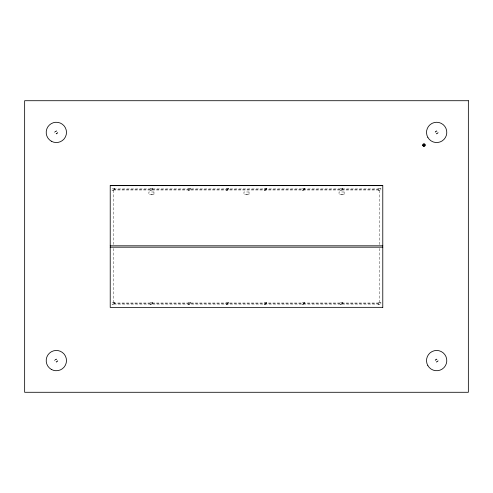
<?xml version="1.0" encoding="UTF-8"?>
<svg xmlns="http://www.w3.org/2000/svg" width="493" height="493" viewBox="0 0 493 493"><rect width="100%" height="100%" fill="white"/><g stroke="black" fill="none" stroke-linecap="round" stroke-linejoin="round"><path stroke-width="0.37" stroke-dasharray="2.46 1.85" d="M54.834 131.914L56.344 130.824L57.847 131.914L57.847 132.894L56.344 133.991L54.834 132.894L54.834 131.914L56.344 131.138L57.552 132.013L57.552 132.796L56.344 133.671L55.136 132.796L55.136 132.013M54.834 360.106L56.344 359.009L57.847 360.106L57.847 361.086L56.344 362.176L54.834 361.086L54.834 360.106L56.344 359.329L57.552 360.204L57.552 360.987L56.344 361.862L55.136 360.987L55.136 360.204M435.153 131.914L436.656 130.824L438.166 131.914L438.166 132.894L436.656 133.991L435.153 132.894L435.153 131.914L436.656 131.138L437.864 132.013L437.864 132.796L436.656 133.671L435.448 132.796L435.448 132.013M435.153 360.106L436.656 359.009L438.166 360.106L438.166 361.086L436.656 362.176L435.153 361.086L435.153 360.106L436.656 359.329L437.864 360.204L437.864 360.987L436.656 361.862L435.448 360.987L435.448 360.204M113.39 189.454L379.61 189.454M113.39 189.978L379.61 189.978M113.39 303.022L379.61 303.022M113.39 303.546L379.61 303.546M436.656 130.824L436.656 131.138M436.656 133.671L436.656 133.991M436.656 359.009L436.656 359.329M436.656 361.862L436.656 362.176M379.61 244.583L379.61 188.93L113.39 188.93L113.39 244.583M379.61 248.417L379.61 304.07L113.39 304.07L113.39 248.417M343.8 194.525L339.363 194.525M341.581 188.93L341.581 189.978M341.581 303.022L341.581 304.07M303.546 188.93L303.546 189.978M303.546 303.022L303.546 304.07M265.517 188.93L265.517 189.978M265.517 303.022L265.517 304.07M248.719 194.525L244.281 194.525M227.483 188.93L227.483 189.978M227.483 303.022L227.483 304.07M189.454 188.93L189.454 189.978M189.454 303.022L189.454 304.07M153.637 194.525L149.2 194.525M151.419 188.93L151.419 189.978M151.419 303.022L151.419 304.07M56.344 130.824L56.344 131.138M56.344 133.671L56.344 133.991M56.344 359.009L56.344 359.329M56.344 361.862L56.344 362.176M114.659 188.184L112.121 188.184L112.121 190.723L114.659 190.723L114.659 188.184M152.688 188.184L150.155 188.184L150.155 190.723L152.688 190.723L152.688 188.184M190.723 188.184L188.184 188.184L188.184 190.723L190.723 190.723L190.723 188.184M228.752 188.184L226.219 188.184L226.219 190.723L228.752 190.723L228.752 188.184M266.781 188.184L264.248 188.184L264.248 190.723L266.781 190.723L266.781 188.184M304.816 188.184L302.277 188.184L302.277 190.723L304.816 190.723L304.816 188.184M342.845 188.184L340.312 188.184L340.312 190.723L342.845 190.723L342.845 188.184M380.879 188.184L378.341 188.184L378.341 190.723L380.879 190.723L380.879 188.184M153.958 191.987L148.886 191.987L148.886 194.525L153.958 194.525L153.958 191.987M249.033 191.987L243.967 191.987L243.967 194.525L249.033 194.525L249.033 191.987M344.114 191.987L339.042 191.987L339.042 194.525L344.114 194.525L344.114 191.987M114.659 302.277L112.121 302.277L112.121 304.816L114.659 304.816L114.659 302.277M152.688 302.277L150.155 302.277L150.155 304.816L152.688 304.816L152.688 302.277M190.723 302.277L188.184 302.277L188.184 304.816L190.723 304.816L190.723 302.277M228.752 302.277L226.219 302.277L226.219 304.816L228.752 304.816L228.752 302.277M266.781 302.277L264.248 302.277L264.248 304.816L266.781 304.816L266.781 302.277M304.816 302.277L302.277 302.277L302.277 304.816L304.816 304.816L304.816 302.277M342.845 302.277L340.312 302.277L340.312 304.816L342.845 304.816L342.845 302.277M380.879 302.277L378.341 302.277L378.341 304.816L380.879 304.816L380.879 302.277"/><path stroke-width="0.74" d="M110.222 185.658L382.778 185.658M110.222 245.81L382.778 245.81M110.222 247.19L382.778 247.19M382.778 307.342L110.222 307.404L110.222 185.596L382.778 185.596L382.778 307.404M468.35 100.714L24.65 100.714L24.65 392.286L468.35 392.286L468.35 100.714M423.505 145.903A0.949 0.949 0 0 0 424.929 145.084A0.949 0.949 0 0 0 423.505 144.258A0.949 0.949 0 0 0 423.505 145.903M422.883 145.718A1.269 1.269 0 0 0 425.077 145.718A1.269 1.269 0 0 0 423.98 143.814A1.269 1.269 0 0 0 422.883 145.718M427.875 365.664A10.143 10.143 0 0 0 445.438 365.664A10.143 10.143 0 0 0 436.656 350.455A10.143 10.143 0 0 0 427.875 365.664M51.272 369.38A10.143 10.143 0 0 0 66.487 360.593A10.143 10.143 0 0 0 51.272 351.811A10.143 10.143 0 0 0 51.272 369.38M427.875 137.479A10.143 10.143 0 0 0 445.438 137.479A10.143 10.143 0 0 0 436.656 122.264A10.143 10.143 0 0 0 427.875 137.479M51.272 141.189A10.143 10.143 0 0 0 66.487 132.407A10.143 10.143 0 0 0 51.272 123.62A10.143 10.143 0 0 0 51.272 141.189"/></g></svg>
